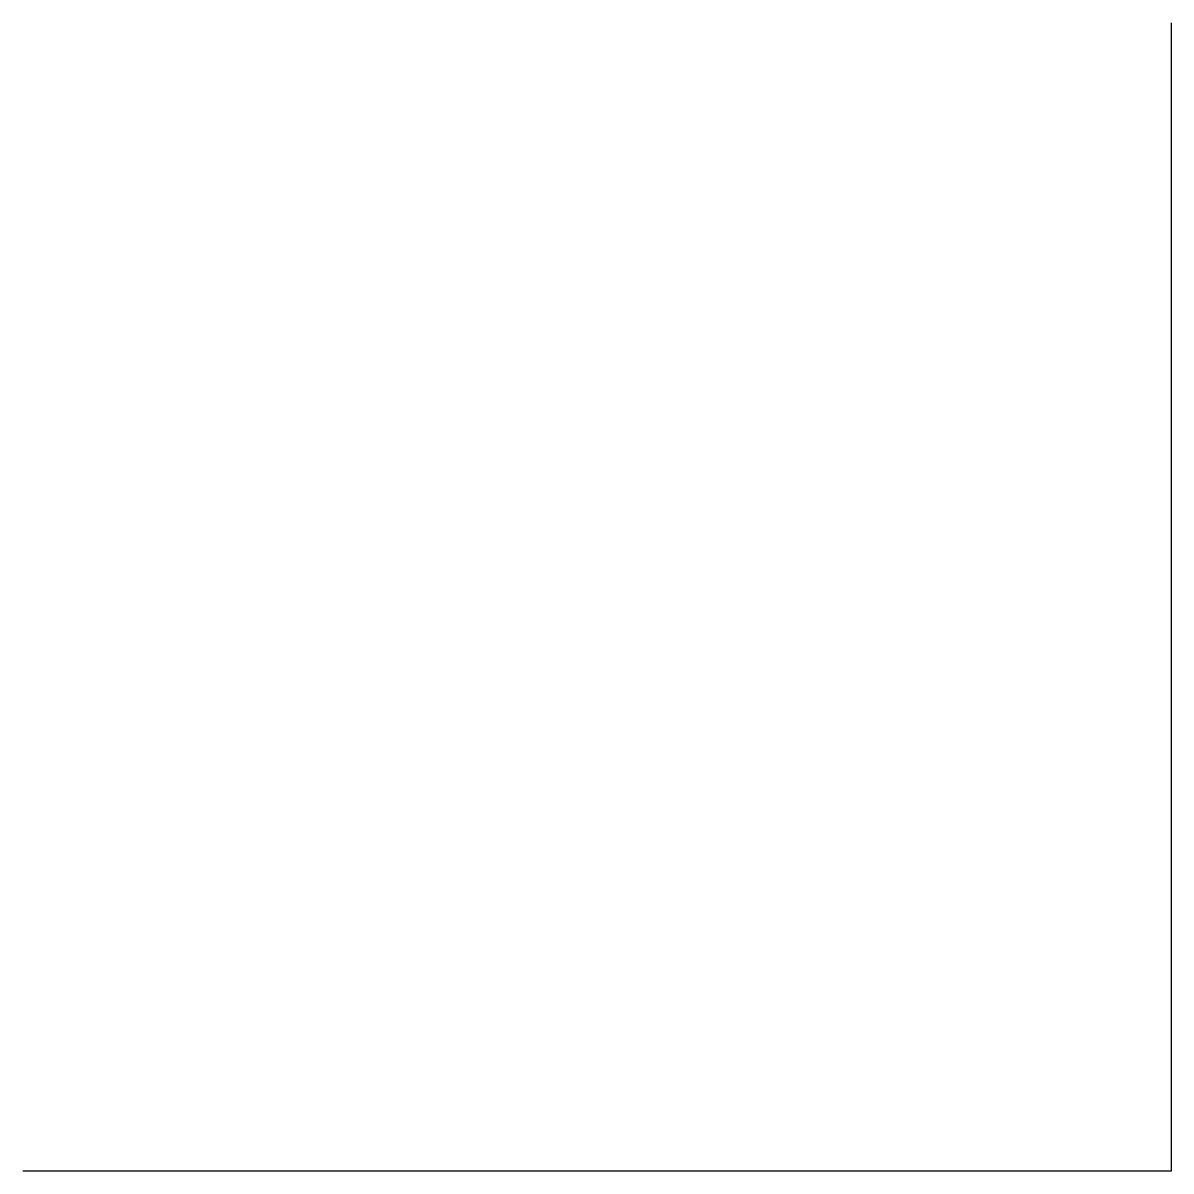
# Model space of a CAD drawing. Header units: millimetres. Extents: x 87.5 to 117.5, y -53.5 to -23.5.
import ezdxf

# ---------------------------------------------------------------- set-up
doc = ezdxf.new("R2010")
doc.units = ezdxf.units.MM

msp = doc.modelspace()

# ---------------------------------------------------------------- linework, layer by layer
for p, q in [((117.53, -23.5, 2.58), (117.53, -53.5, 2.58)), ((117.53, -53.5, 2.58), (87.53, -53.5, 2.58))]:
    msp.add_line(p, q)

doc.saveas('drawing.dxf')
